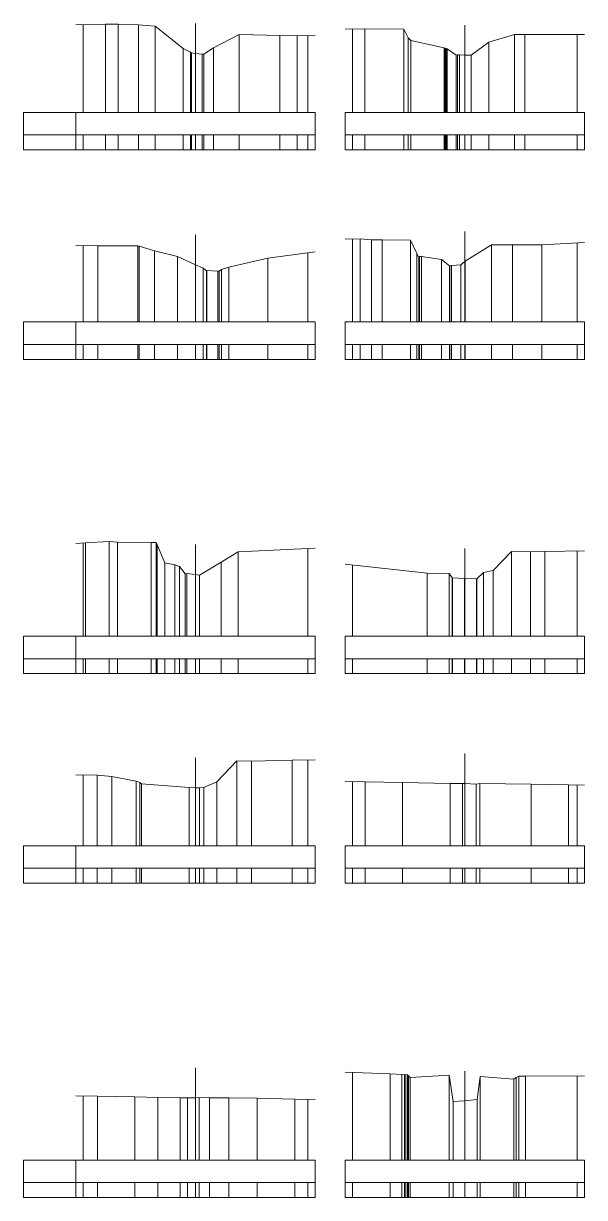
# Model space of a CAD drawing. Extents: x 2342 to 3638, y 3676 to 5069.
# Drawn here: x 3562.5 to 3637.5, y 4194.2 to 4351.1 of the extents above; entities that cross this region are included whole.
import ezdxf

# ---------------------------------------------------------------- set-up
doc = ezdxf.new("R2010")
doc.units = 0
doc.header["$LTSCALE"] = 0.12
doc.layers.add('11', color=7, linetype='Continuous', lineweight=13)
doc.layers.add('19', color=7, linetype='Continuous', lineweight=13)

msp = doc.modelspace()

# ---------------------------------------------------------------- linework, layer by layer
at = {"layer": '11'}
for p, q in [((3585.5472, 4351.0797), (3585.5472, 4347.0797)), ((3621.5472, 4350.8596), (3621.5472, 4346.8596)), ((3562.5472, 4339.1998), (3601.5472, 4339.1998)), ((3562.5472, 4339.1998), (3601.5472, 4339.1998)), ((3562.5472, 4339.1998), (3562.5472, 4334.1998)), ((3569.5472, 4339.1998), (3569.5472, 4334.1998)), ((3601.5472, 4339.1998), (3601.5472, 4334.1998)), ((3605.5472, 4339.1998), (3637.5472, 4339.1998)), ((3605.5472, 4339.1998), (3637.5472, 4339.1998)), ((3605.5472, 4339.1998), (3605.5472, 4334.1998)), ((3637.5472, 4339.1998), (3637.5472, 4334.1998)), ((3562.5472, 4336.1998), (3601.5472, 4336.1998)), ((3570.5472, 4334.1998), (3570.5472, 4336.1998)), ((3573.497, 4334.1998), (3573.497, 4336.1998)), ((3575.2041, 4334.1998), (3575.2041, 4336.1998)), ((3577.9101, 4334.1998), (3577.9101, 4336.1998)), ((3580.1532, 4334.1998), (3580.1532, 4336.1998)), ((3583.8832, 4334.1998), (3583.8832, 4336.1998)), ((3584.896, 4334.1998), (3584.896, 4336.1998)), ((3585.0131, 4334.1998), (3585.0131, 4336.1998)), ((3585.5472, 4334.1998), (3585.5472, 4336.1998)), ((3586.414, 4334.1998), (3586.414, 4336.1998)), ((3586.6411, 4334.1998), (3586.6411, 4336.1998)), ((3587.937, 4334.1998), (3587.937, 4336.1998)), ((3591.4012, 4334.1998), (3591.4012, 4336.1998)), ((3596.8173, 4334.1998), (3596.8173, 4336.1998)), ((3599.125, 4334.1998), (3599.125, 4336.1998)), ((3600.5472, 4334.1998), (3600.5472, 4336.1998)), ((3605.5472, 4336.1998), (3637.5472, 4336.1998)), ((3606.5472, 4334.1998), (3606.5472, 4336.1998)), ((3608.1952, 4334.1998), (3608.1952, 4336.1998)), ((3613.4032, 4334.1998), (3613.4032, 4336.1998)), ((3613.957, 4334.1998), (3613.957, 4336.1998)), ((3614.3061, 4334.1998), (3614.3061, 4336.1998)), ((3618.7651, 4334.1998), (3618.7651, 4336.1998)), ((3618.9213, 4334.1998), (3618.9213, 4336.1998)), ((3619.0492, 4334.1998), (3619.0492, 4336.1998)), ((3619.1903, 4334.1998), (3619.1903, 4336.1998)), ((3620.3842, 4334.1998), (3620.3842, 4336.1998)), ((3620.5682, 4334.1998), (3620.5682, 4336.1998)), ((3620.814, 4334.1998), (3620.814, 4336.1998)), ((3621.5472, 4334.1998), (3621.5472, 4336.1998)), ((3622.394, 4334.1998), (3622.394, 4336.1998)), ((3624.772, 4334.1998), (3624.772, 4336.1998)), ((3628.1781, 4334.1998), (3628.1781, 4336.1998)), ((3629.562, 4334.1998), (3629.562, 4336.1998)), ((3636.5472, 4334.1998), (3636.5472, 4336.1998)), ((3562.5472, 4334.1998), (3601.5472, 4334.1998)), ((3605.5472, 4334.1998), (3637.5472, 4334.1998)), ((3585.5472, 4322.8297), (3585.5472, 4318.8297)), ((3621.5472, 4323.2799), (3621.5472, 4319.2799)), ((3562.5472, 4311.1998), (3601.5472, 4311.1998)), ((3562.5472, 4311.1998), (3601.5472, 4311.1998)), ((3562.5472, 4311.1998), (3562.5472, 4306.1998)), ((3569.5472, 4311.1998), (3569.5472, 4306.1998)), ((3601.5472, 4311.1998), (3601.5472, 4306.1998)), ((3605.5472, 4311.1998), (3637.5472, 4311.1998)), ((3605.5472, 4311.1998), (3637.5472, 4311.1998)), ((3605.5472, 4311.1998), (3605.5472, 4306.1998)), ((3637.5472, 4311.1998), (3637.5472, 4306.1998)), ((3562.5472, 4308.1998), (3601.5472, 4308.1998)), ((3570.5472, 4306.1998), (3570.5472, 4308.1998)), ((3572.4833, 4306.1998), (3572.4833, 4308.1998)), ((3577.8202, 4306.1998), (3577.8202, 4308.1998)), ((3578.0092, 4306.1998), (3578.0092, 4308.1998)), ((3580.0732, 4306.1998), (3580.0732, 4308.1998)), ((3583.1522, 4306.1998), (3583.1522, 4308.1998)), ((3585.5472, 4306.1998), (3585.5472, 4308.1998)), ((3586.5561, 4306.1998), (3586.5561, 4308.1998)), ((3587.0062, 4306.1998), (3587.0062, 4308.1998)), ((3587.0751, 4306.1998), (3587.0751, 4308.1998)), ((3588.5112, 4306.1998), (3588.5112, 4308.1998)), ((3588.7172, 4306.1998), (3588.7172, 4308.1998)), ((3589.0262, 4306.1998), (3589.0262, 4308.1998)), ((3589.981, 4306.1998), (3589.981, 4308.1998)), ((3595.1942, 4306.1998), (3595.1942, 4308.1998)), ((3600.5472, 4306.1998), (3600.5472, 4308.1998)), ((3605.5472, 4308.1998), (3637.5472, 4308.1998)), ((3606.5472, 4306.1998), (3606.5472, 4308.1998)), ((3607.544, 4306.1998), (3607.544, 4308.1998)), ((3609.0751, 4306.1998), (3609.0751, 4308.1998)), ((3610.5112, 4306.1998), (3610.5112, 4308.1998)), ((3614.2953, 4306.1998), (3614.2953, 4308.1998)), ((3615.1503, 4306.1998), (3615.1503, 4308.1998)), ((3615.4012, 4306.1998), (3615.4012, 4308.1998)), ((3615.4872, 4306.1998), (3615.4872, 4308.1998)), ((3615.7362, 4306.1998), (3615.7362, 4308.1998)), ((3618.436, 4306.1998), (3618.436, 4308.1998)), ((3619.5161, 4306.1998), (3619.5161, 4308.1998)), ((3619.5253, 4306.1998), (3619.5253, 4308.1998)), ((3619.768, 4306.1998), (3619.768, 4308.1998)), ((3621.0072, 4306.1998), (3621.0072, 4308.1998)), ((3621.5472, 4306.1998), (3621.5472, 4308.1998)), ((3621.5751, 4306.1998), (3621.5751, 4308.1998)), ((3625.104, 4306.1998), (3625.104, 4308.1998)), ((3627.916, 4306.1998), (3627.916, 4308.1998)), ((3631.8491, 4306.1998), (3631.8491, 4308.1998)), ((3636.5472, 4306.1998), (3636.5472, 4308.1998)), ((3562.5472, 4306.1998), (3601.5472, 4306.1998)), ((3605.5472, 4306.1998), (3637.5472, 4306.1998)), ((3585.5472, 4281.4396), (3585.5472, 4277.4396)), ((3621.5472, 4280.9098), (3621.5472, 4276.9098)), ((3562.5472, 4269.1998), (3601.5472, 4269.1998)), ((3562.5472, 4269.1998), (3601.5472, 4269.1998)), ((3562.5472, 4269.1998), (3562.5472, 4264.1998)), ((3569.5472, 4269.1998), (3569.5472, 4264.1998)), ((3601.5472, 4269.1998), (3601.5472, 4264.1998)), ((3605.5472, 4269.1998), (3637.5472, 4269.1998)), ((3605.5472, 4269.1998), (3637.5472, 4269.1998)), ((3605.5472, 4269.1998), (3605.5472, 4264.1998)), ((3637.5472, 4269.1998), (3637.5472, 4264.1998)), ((3562.5472, 4266.1998), (3601.5472, 4266.1998)), ((3570.5472, 4264.1998), (3570.5472, 4266.1998)), ((3570.8451, 4264.1998), (3570.8451, 4266.1998)), ((3574.0102, 4264.1998), (3574.0102, 4266.1998)), ((3575.1102, 4264.1998), (3575.1102, 4266.1998)), ((3579.6112, 4264.1998), (3579.6112, 4266.1998)), ((3580.2651, 4264.1998), (3580.2651, 4266.1998)), ((3580.4131, 4264.1998), (3580.4131, 4266.1998)), ((3581.437, 4264.1998), (3581.437, 4266.1998)), ((3582.7871, 4264.1998), (3582.7871, 4266.1998)), ((3583.3871, 4264.1998), (3583.3871, 4266.1998)), ((3584.1591, 4264.1998), (3584.1591, 4266.1998)), ((3584.393, 4264.1998), (3584.393, 4266.1998)), ((3585.5472, 4264.1998), (3585.5472, 4266.1998)), ((3586.0942, 4264.1998), (3586.0942, 4266.1998)), ((3588.9751, 4264.1998), (3588.9751, 4266.1998)), ((3591.25, 4264.1998), (3591.25, 4266.1998)), ((3600.5472, 4264.1998), (3600.5472, 4266.1998)), ((3605.5472, 4266.1998), (3637.5472, 4266.1998)), ((3606.5472, 4264.1998), (3606.5472, 4266.1998)), ((3616.501, 4264.1998), (3616.501, 4266.1998)), ((3619.4393, 4264.1998), (3619.4393, 4266.1998)), ((3619.8576, 4264.1998), (3619.8576, 4266.1998)), ((3619.8684, 4264.1998), (3619.8684, 4266.1998)), ((3619.897, 4264.1998), (3619.897, 4266.1998)), ((3621.4957, 4264.1998), (3621.4957, 4266.1998)), ((3621.5472, 4264.1998), (3621.5472, 4266.1998)), ((3623.1158, 4264.1998), (3623.1158, 4266.1998)), ((3623.1535, 4264.1998), (3623.1535, 4266.1998)), ((3624.0318, 4264.1998), (3624.0318, 4266.1998)), ((3625.3494, 4264.1998), (3625.3494, 4266.1998)), ((3627.7828, 4264.1998), (3627.7828, 4266.1998)), ((3630.3087, 4264.1998), (3630.3087, 4266.1998)), ((3632.2477, 4264.1998), (3632.2477, 4266.1998)), ((3636.5472, 4264.1998), (3636.5472, 4266.1998)), ((3562.5472, 4264.1998), (3601.5472, 4264.1998)), ((3605.5472, 4264.1998), (3637.5472, 4264.1998)), ((3621.5472, 4253.5098), (3621.5472, 4249.5098)), ((3585.5472, 4252.9498), (3585.5472, 4248.9498)), ((3562.5472, 4241.1998), (3601.5472, 4241.1998)), ((3562.5472, 4241.1998), (3601.5472, 4241.1998)), ((3562.5472, 4241.1998), (3562.5472, 4236.1998)), ((3569.5472, 4241.1998), (3569.5472, 4236.1998)), ((3601.5472, 4241.1998), (3601.5472, 4236.1998)), ((3605.5472, 4241.1998), (3637.5472, 4241.1998)), ((3605.5472, 4241.1998), (3637.5472, 4241.1998)), ((3605.5472, 4241.1998), (3605.5472, 4236.1998)), ((3637.5472, 4241.1998), (3637.5472, 4236.1998)), ((3562.5472, 4238.1998), (3601.5472, 4238.1998)), ((3570.5472, 4236.1998), (3570.5472, 4238.1998)), ((3572.4111, 4236.1998), (3572.4111, 4238.1998)), ((3574.3688, 4236.1998), (3574.3688, 4238.1998)), ((3577.6007, 4236.1998), (3577.6007, 4238.1998)), ((3578.0863, 4236.1998), (3578.0863, 4238.1998)), ((3578.3159, 4236.1998), (3578.3159, 4238.1998)), ((3584.6837, 4236.1998), (3584.6837, 4238.1998)), ((3585.5472, 4236.1998), (3585.5472, 4238.1998)), ((3586.06, 4236.1998), (3586.06, 4238.1998)), ((3586.6516, 4236.1998), (3586.6516, 4238.1998)), ((3588.3832, 4236.1998), (3588.3832, 4238.1998)), ((3591.0869, 4236.1998), (3591.0869, 4238.1998)), ((3593.0092, 4236.1998), (3593.0092, 4238.1998)), ((3598.4629, 4236.1998), (3598.4629, 4238.1998)), ((3600.5472, 4236.1998), (3600.5472, 4238.1998)), ((3605.5472, 4238.1998), (3637.5472, 4238.1998)), ((3606.5472, 4236.1998), (3606.5472, 4238.1998)), ((3608.2192, 4236.1998), (3608.2192, 4238.1998)), ((3613.2192, 4236.1998), (3613.2192, 4238.1998)), ((3619.5751, 4236.1998), (3619.5751, 4238.1998)), ((3621.2382, 4236.1998), (3621.2382, 4238.1998)), ((3621.5472, 4236.1998), (3621.5472, 4238.1998)), ((3623.063, 4236.1998), (3623.063, 4238.1998)), ((3623.5351, 4236.1998), (3623.5351, 4238.1998)), ((3630.396, 4236.1998), (3630.396, 4238.1998)), ((3635.396, 4236.1998), (3635.396, 4238.1998)), ((3636.5472, 4236.1998), (3636.5472, 4238.1998)), ((3562.5472, 4236.1998), (3601.5472, 4236.1998)), ((3605.5472, 4236.1998), (3637.5472, 4236.1998)), ((3585.5472, 4211.5397), (3585.5472, 4207.5397)), ((3621.5472, 4211.0997), (3621.5472, 4207.0997)), ((3562.5472, 4199.1998), (3601.5472, 4199.1998)), ((3562.5472, 4199.1998), (3601.5472, 4199.1998)), ((3562.5472, 4199.1998), (3562.5472, 4194.1998)), ((3569.5472, 4199.1998), (3569.5472, 4194.1998)), ((3601.5472, 4199.1998), (3601.5472, 4194.1998)), ((3605.5472, 4199.1998), (3637.5472, 4199.1998)), ((3605.5472, 4199.1998), (3637.5472, 4199.1998)), ((3605.5472, 4199.1998), (3605.5472, 4194.1998)), ((3637.5472, 4199.1998), (3637.5472, 4194.1998)), ((3562.5472, 4196.1998), (3601.5472, 4196.1998)), ((3570.5472, 4194.1998), (3570.5472, 4196.1998)), ((3572.4403, 4194.1998), (3572.4403, 4196.1998)), ((3577.4403, 4194.1998), (3577.4403, 4196.1998)), ((3580.5141, 4194.1998), (3580.5141, 4196.1998)), ((3583.5131, 4194.1998), (3583.5131, 4196.1998)), ((3584.4902, 4194.1998), (3584.4902, 4196.1998)), ((3585.5472, 4194.1998), (3585.5472, 4196.1998)), ((3586.0161, 4194.1998), (3586.0161, 4196.1998)), ((3587.4022, 4194.1998), (3587.4022, 4196.1998)), ((3590.0062, 4194.1998), (3590.0062, 4196.1998)), ((3593.8002, 4194.1998), (3593.8002, 4196.1998)), ((3598.8002, 4194.1998), (3598.8002, 4196.1998)), ((3600.5472, 4194.1998), (3600.5472, 4196.1998)), ((3605.5472, 4196.1998), (3637.5472, 4196.1998)), ((3606.5472, 4194.1998), (3606.5472, 4196.1998)), ((3611.585, 4194.1998), (3611.585, 4196.1998)), ((3613.1171, 4194.1998), (3613.1171, 4196.1998)), ((3613.4662, 4194.1998), (3613.4662, 4196.1998)), ((3613.647, 4194.1998), (3613.647, 4196.1998)), ((3613.875, 4194.1998), (3613.875, 4196.1998)), ((3614.0253, 4194.1998), (3614.0253, 4196.1998)), ((3614.251, 4194.1998), (3614.251, 4196.1998)), ((3619.4692, 4194.1998), (3619.4692, 4196.1998)), ((3619.9711, 4194.1998), (3619.9711, 4196.1998)), ((3621.5472, 4194.1998), (3621.5472, 4196.1998)), ((3623.1821, 4194.1998), (3623.1821, 4196.1998)), ((3623.6181, 4194.1998), (3623.6181, 4196.1998)), ((3628.0942, 4194.1998), (3628.0942, 4196.1998)), ((3628.3993, 4194.1998), (3628.3993, 4196.1998)), ((3628.7612, 4194.1998), (3628.7612, 4196.1998)), ((3629.648, 4194.1998), (3629.648, 4196.1998)), ((3636.5472, 4194.1998), (3636.5472, 4196.1998)), ((3562.5472, 4194.1998), (3601.5472, 4194.1998)), ((3605.5472, 4194.1998), (3637.5472, 4194.1998))]:
    msp.add_line(p, q, dxfattribs=at)
for points in [[(3569.5472, 4350.9009), (3573.497, 4350.9928), (3573.497, 4350.9928), (3575.2041, 4350.9918), (3575.2041, 4350.9918), (3577.9101, 4350.8786), (3577.9101, 4350.8786), (3580.1532, 4350.7116), (3580.1532, 4350.7116), (3583.8832, 4347.7287), (3583.8832, 4347.7287), (3584.896, 4347.2316), (3584.896, 4347.2316), (3585.0131, 4347.1368), (3585.0131, 4347.1368), (3585.5472, 4347.0797), (3585.5472, 4347.0797), (3586.414, 4346.9918), (3586.414, 4346.9918), (3586.6411, 4346.9797), (3586.6411, 4346.9797), (3587.937, 4347.8366), (3587.937, 4347.8366), (3591.4012, 4349.5928), (3591.4012, 4349.5928), (3596.8173, 4349.4587), (3596.8173, 4349.4587), (3599.125, 4349.4147), (3599.125, 4349.4147), (3600.602, 4349.4879), (3600.602, 4349.4879), (3601.5472, 4349.5085)], [(3605.5472, 4350.3323), (3608.1952, 4350.3556), (3608.1952, 4350.3556), (3613.4032, 4350.3018), (3613.4032, 4350.3018), (3613.957, 4349.1447), (3613.957, 4349.1447), (3614.3061, 4348.8199), (3614.3061, 4348.8199), (3618.7651, 4347.8238), (3618.7651, 4347.8238), (3618.9213, 4347.7746), (3618.9213, 4347.7746), (3619.0492, 4347.7438), (3619.0492, 4347.7438), (3619.1903, 4347.6788), (3619.1903, 4347.6788), (3620.3842, 4346.8248), (3620.3842, 4346.8248), (3620.5682, 4346.8868), (3620.5682, 4346.8868), (3620.814, 4346.8747), (3620.814, 4346.8747), (3621.5472, 4346.8596), (3621.5472, 4346.8596), (3622.394, 4346.8527), (3622.394, 4346.8527), (3624.772, 4348.5866), (3624.772, 4348.5866), (3628.1781, 4349.6056), (3628.1781, 4349.6056), (3629.562, 4349.5919), (3629.562, 4349.5919), (3637.1381, 4349.5866), (3637.1381, 4349.5866), (3637.5472, 4349.6089)], [(3562.5472, 4339.1998), (3562.5472, 4336.1998), (3562.5472, 4334.1998)], [(3605.5472, 4322.2723), (3607.544, 4322.2897), (3607.544, 4322.2897), (3609.0751, 4322.1739), (3609.0751, 4322.1739), (3610.5112, 4322.1657), (3610.5112, 4322.1657), (3614.2953, 4322.1257), (3614.2953, 4322.1257), (3615.1503, 4320.3409), (3615.1503, 4320.3409), (3615.4012, 4319.7438), (3615.4012, 4319.7438), (3615.4872, 4319.9416), (3615.4872, 4319.9416), (3615.7362, 4319.9249), (3615.7362, 4319.9249), (3618.436, 4319.5558), (3618.436, 4319.5558), (3619.5161, 4318.7126), (3619.5161, 4318.7126), (3619.5253, 4318.7018), (3619.5253, 4318.7018), (3619.768, 4318.7238), (3619.768, 4318.7238), (3621.0072, 4318.8136), (3621.0072, 4318.8136), (3621.5472, 4319.2799), (3621.5472, 4319.2799), (3621.5751, 4319.3038), (3621.5751, 4319.3038), (3625.104, 4321.5167), (3625.104, 4321.5167), (3627.916, 4321.4888), (3627.916, 4321.4888), (3631.8491, 4321.4859), (3631.8491, 4321.4859), (3637.5472, 4321.7933)], [(3569.5472, 4321.4209), (3572.4833, 4321.3786), (3572.4833, 4321.3786), (3577.8202, 4321.3527), (3577.8202, 4321.3527), (3578.0092, 4321.3409), (3578.0092, 4321.3409), (3580.0732, 4320.6867), (3580.0732, 4320.6867), (3583.1522, 4319.9298), (3583.1522, 4319.9298), (3585.5472, 4318.8297), (3585.5472, 4318.8297), (3586.5561, 4318.3638), (3586.5561, 4318.3638), (3587.0062, 4318.0417), (3587.0062, 4318.0417), (3587.0751, 4318.0646), (3587.0751, 4318.0646), (3588.5112, 4317.9918), (3588.5112, 4317.9918), (3588.7172, 4317.9888), (3588.7172, 4317.9888), (3589.0262, 4318.2149), (3589.0262, 4318.2149), (3589.981, 4318.5007), (3589.981, 4318.5007), (3595.1942, 4319.7287), (3595.1942, 4319.7287), (3601.5472, 4320.5791)], [(3562.5472, 4311.1998), (3562.5472, 4308.1998), (3562.5472, 4306.1998)], [(3569.5472, 4281.6106), (3570.8451, 4281.6788), (3570.8451, 4281.6788), (3574.0102, 4281.8537), (3574.0102, 4281.8537), (3575.1102, 4281.7707), (3575.1102, 4281.7707), (3579.6112, 4281.7448), (3579.6112, 4281.7448), (3580.2651, 4281.7379), (3580.2651, 4281.7379), (3580.4131, 4281.4288), (3580.4131, 4281.4288), (3581.437, 4278.9898), (3581.437, 4278.9898), (3582.7871, 4278.7398), (3582.7871, 4278.7398), (3583.3871, 4278.5397), (3583.3871, 4278.5397), (3584.1591, 4277.5489), (3584.1591, 4277.5489), (3584.393, 4277.5699), (3584.393, 4277.5699), (3585.5472, 4277.4396), (3585.5472, 4277.4396), (3586.0942, 4277.3727), (3586.0942, 4277.3727), (3588.9751, 4279.0807), (3588.9751, 4279.0807), (3591.25, 4280.4957), (3591.25, 4280.4957), (3601.5472, 4280.979)], [(3605.5472, 4278.8307), (3616.501, 4277.6283), (3616.501, 4277.6283), (3619.4393, 4277.5673), (3619.4393, 4277.5673), (3619.8576, 4277.022), (3619.8576, 4277.022), (3619.8684, 4276.9908), (3619.8684, 4276.9908), (3619.897, 4276.9888), (3619.897, 4276.9888), (3621.4957, 4276.9088), (3621.4957, 4276.9088), (3621.5472, 4276.9098), (3621.5472, 4276.9098), (3623.1158, 4276.857), (3623.1158, 4276.857), (3623.1535, 4276.8596), (3623.1535, 4276.8596), (3624.0318, 4277.6991), (3624.0318, 4277.6991), (3625.3494, 4277.9925), (3625.3494, 4277.9925), (3627.7828, 4280.52), (3627.7828, 4280.52), (3630.3087, 4280.4977), (3630.3087, 4280.4977), (3632.2477, 4280.5305), (3632.2477, 4280.5305), (3637.5472, 4280.6201)], [(3562.5472, 4269.1998), (3562.5472, 4266.1998), (3562.5472, 4264.1998)], [(3569.5472, 4250.6634), (3572.4111, 4250.6424), (3572.4111, 4250.6424), (3574.3688, 4250.4701), (3574.3688, 4250.4701), (3577.6007, 4249.856), (3577.6007, 4249.856), (3578.0863, 4249.6716), (3578.0863, 4249.6716), (3578.3159, 4249.4626), (3578.3159, 4249.4626), (3584.6837, 4248.9767), (3584.6837, 4248.9767), (3585.5472, 4248.9498), (3585.5472, 4248.9498), (3586.06, 4248.9331), (3586.06, 4248.9331), (3586.6516, 4248.9734), (3586.6516, 4248.9734), (3588.3832, 4249.7352), (3588.3832, 4249.7352), (3591.0869, 4252.5436), (3591.0869, 4252.5436), (3593.0092, 4252.5269), (3593.0092, 4252.5269), (3598.4629, 4252.6194), (3598.4629, 4252.6194), (3601.5472, 4252.6713)], [(3605.5472, 4249.8061), (3608.2192, 4249.7526), (3608.2192, 4249.7526), (3613.2192, 4249.6529), (3613.2192, 4249.6529), (3619.5751, 4249.5046), (3619.5751, 4249.5046), (3621.2382, 4249.5289), (3621.2382, 4249.5289), (3621.5472, 4249.5098), (3621.5472, 4249.5098), (3623.063, 4249.4206), (3623.063, 4249.4206), (3623.5351, 4249.5256), (3623.5351, 4249.5256), (3630.396, 4249.4259), (3630.396, 4249.4259), (3635.396, 4249.3258), (3635.396, 4249.3258), (3637.5472, 4249.2828)], [(3562.5472, 4241.1998), (3562.5472, 4238.1998), (3562.5472, 4236.1998)], [(3605.5472, 4210.9587), (3611.585, 4210.7408), (3611.585, 4210.7408), (3613.1171, 4210.6339), (3613.1171, 4210.6339), (3613.4662, 4210.6109), (3613.4662, 4210.6109), (3613.647, 4210.6247), (3613.647, 4210.6247), (3613.875, 4210.5938), (3613.875, 4210.5938), (3614.0253, 4210.4636), (3614.0253, 4210.4636), (3614.251, 4210.2507), (3614.251, 4210.2507), (3619.4692, 4210.5538), (3619.4692, 4210.5538), (3619.9711, 4207.0456), (3619.9711, 4207.0456), (3621.5472, 4207.0997), (3621.5472, 4207.0997), (3623.1821, 4207.3136), (3623.1821, 4207.3136), (3623.6181, 4210.3576), (3623.6181, 4210.3576), (3628.0942, 4210.0279), (3628.0942, 4210.0279), (3628.3993, 4210.2569), (3628.3993, 4210.2569), (3628.7612, 4210.4308), (3628.7612, 4210.4308), (3629.648, 4210.4268), (3629.648, 4210.4268), (3637.5472, 4210.4547)], [(3569.5472, 4207.7986), (3572.4403, 4207.7408), (3572.4403, 4207.7408), (3577.4403, 4207.6407), (3577.4403, 4207.6407), (3580.5141, 4207.5699), (3580.5141, 4207.5699), (3583.5131, 4207.5338), (3583.5131, 4207.5338), (3584.4902, 4207.5236), (3584.4902, 4207.5236), (3585.5472, 4207.5397), (3585.5472, 4207.5397), (3586.0161, 4207.5456), (3586.0161, 4207.5456), (3587.4022, 4207.5318), (3587.4022, 4207.5318), (3590.0062, 4207.5007), (3590.0062, 4207.5007), (3593.8002, 4207.4636), (3593.8002, 4207.4636), (3598.8002, 4207.3638), (3598.8002, 4207.3638), (3601.5472, 4207.3087)], [(3562.5472, 4199.1998), (3562.5472, 4196.1998), (3562.5472, 4194.1998)]]:
    msp.add_lwpolyline(points, dxfattribs=at)
at = {"layer": '19'}
for p, q in [((3570.5472, 4350.9242), (3570.5472, 4339.1998)), ((3573.497, 4350.9928), (3573.497, 4339.1998)), ((3575.2041, 4350.9918), (3575.2041, 4339.1998)), ((3577.9101, 4350.8786), (3577.9101, 4339.1998)), ((3580.1532, 4350.7116), (3580.1532, 4339.1998)), ((3606.5472, 4350.3412), (3606.5472, 4339.1998)), ((3608.1952, 4350.3556), (3608.1952, 4339.1998)), ((3613.4032, 4350.3018), (3613.4032, 4339.1998)), ((3591.4012, 4349.5928), (3591.4012, 4339.1998)), ((3596.8173, 4349.4587), (3596.8173, 4339.1998)), ((3599.125, 4349.4147), (3599.125, 4339.1998)), ((3600.5472, 4349.4849), (3600.5472, 4339.1998)), ((3613.957, 4349.1447), (3613.957, 4339.1998)), ((3614.3061, 4348.8199), (3614.3061, 4339.1998)), ((3628.1781, 4349.6056), (3628.1781, 4339.1998)), ((3629.562, 4349.5919), (3629.562, 4339.1998)), ((3636.5472, 4349.5873), (3636.5472, 4339.1998)), ((3583.8832, 4347.7287), (3583.8832, 4339.1998)), ((3584.896, 4347.2316), (3584.896, 4339.1998)), ((3587.937, 4347.8366), (3587.937, 4339.1998)), ((3618.7651, 4347.8238), (3618.7651, 4339.1998)), ((3618.9213, 4347.7746), (3618.9213, 4339.1998)), ((3619.0492, 4347.7438), (3619.0492, 4339.1998)), ((3619.1903, 4347.6788), (3619.1903, 4339.1998)), ((3624.772, 4348.5866), (3624.772, 4339.1998)), ((3585.0131, 4347.1368), (3585.0131, 4339.1998)), ((3585.5472, 4347.0797), (3585.5472, 4339.1998)), ((3586.414, 4346.9918), (3586.414, 4339.1998)), ((3586.6411, 4346.9797), (3586.6411, 4339.1998)), ((3620.3842, 4346.8248), (3620.3842, 4339.1998)), ((3620.5682, 4346.8868), (3620.5682, 4339.1998)), ((3620.814, 4346.8747), (3620.814, 4339.1998)), ((3621.5472, 4346.8596), (3621.5472, 4339.1998)), ((3622.394, 4346.8527), (3622.394, 4339.1998)), ((3606.5472, 4322.2812), (3606.5472, 4311.1998)), ((3607.544, 4322.2897), (3607.544, 4311.1998)), ((3609.0751, 4322.1739), (3609.0751, 4311.1998)), ((3610.5112, 4322.1657), (3610.5112, 4311.1998)), ((3614.2953, 4322.1257), (3614.2953, 4311.1998)), ((3570.5472, 4321.4065), (3570.5472, 4311.1998)), ((3572.4833, 4321.3786), (3572.4833, 4311.1998)), ((3577.8202, 4321.3527), (3577.8202, 4311.1998)), ((3578.0092, 4321.3409), (3578.0092, 4311.1998)), ((3580.0732, 4320.6867), (3580.0732, 4311.1998)), ((3625.104, 4321.5167), (3625.104, 4311.1998)), ((3627.916, 4321.4888), (3627.916, 4311.1998)), ((3631.8491, 4321.4859), (3631.8491, 4311.1998)), ((3636.5472, 4321.7395), (3636.5472, 4311.1998)), ((3583.1522, 4319.9298), (3583.1522, 4311.1998)), ((3595.1942, 4319.7287), (3595.1942, 4311.1998)), ((3600.5472, 4320.4452), (3600.5472, 4311.1998)), ((3615.1503, 4320.3409), (3615.1503, 4311.1998)), ((3615.4012, 4319.7438), (3615.4012, 4311.1998)), ((3615.4872, 4319.9416), (3615.4872, 4311.1998)), ((3615.7362, 4319.9249), (3615.7362, 4311.1998)), ((3618.436, 4319.5558), (3618.436, 4311.1998)), ((3621.5472, 4319.2799), (3621.5472, 4311.1998)), ((3621.5751, 4319.3038), (3621.5751, 4311.1998)), ((3585.5472, 4318.8297), (3585.5472, 4311.1998)), ((3586.5561, 4318.3638), (3586.5561, 4311.1998)), ((3587.0062, 4318.0417), (3587.0062, 4311.1998)), ((3587.0751, 4318.0646), (3587.0751, 4311.1998)), ((3588.5112, 4317.9918), (3588.5112, 4311.1998)), ((3588.7172, 4317.9888), (3588.7172, 4311.1998)), ((3589.0262, 4318.2149), (3589.0262, 4311.1998)), ((3589.981, 4318.5007), (3589.981, 4311.1998)), ((3619.5161, 4318.7126), (3619.5161, 4311.1998)), ((3619.5253, 4318.7018), (3619.5253, 4311.1998)), ((3619.768, 4318.7238), (3619.768, 4311.1998)), ((3621.0072, 4318.8136), (3621.0072, 4311.1998)), ((3570.5472, 4281.6631), (3570.5472, 4269.1998)), ((3570.8451, 4281.6788), (3570.8451, 4269.1998)), ((3574.0102, 4281.8537), (3574.0102, 4269.1998)), ((3575.1102, 4281.7707), (3575.1102, 4269.1998)), ((3579.6112, 4281.7448), (3579.6112, 4269.1998)), ((3580.2651, 4281.7379), (3580.2651, 4269.1998)), ((3580.4131, 4281.4288), (3580.4131, 4269.1998)), ((3591.25, 4280.4957), (3591.25, 4269.1998)), ((3600.5472, 4280.9321), (3600.5472, 4269.1998)), ((3627.7828, 4280.52), (3627.7828, 4269.1998)), ((3630.3087, 4280.4977), (3630.3087, 4269.1998)), ((3632.2477, 4280.5305), (3632.2477, 4269.1998)), ((3636.5472, 4280.603), (3636.5472, 4269.1998)), ((3581.437, 4278.9898), (3581.437, 4269.1998)), ((3582.7871, 4278.7398), (3582.7871, 4269.1998)), ((3583.3871, 4278.5397), (3583.3871, 4269.1998)), ((3588.9751, 4279.0807), (3588.9751, 4269.1998)), ((3606.5472, 4278.7211), (3606.5472, 4269.1998)), ((3584.1591, 4277.5489), (3584.1591, 4269.1998)), ((3584.393, 4277.5699), (3584.393, 4269.1998)), ((3585.5472, 4277.4396), (3585.5472, 4269.1998)), ((3586.0942, 4277.3727), (3586.0942, 4269.1998)), ((3616.501, 4277.6283), (3616.501, 4269.1998)), ((3619.4393, 4277.5673), (3619.4393, 4269.1998)), ((3619.8576, 4277.022), (3619.8576, 4269.1998)), ((3619.8684, 4276.9908), (3619.8684, 4269.1998)), ((3619.897, 4276.9888), (3619.897, 4269.1998)), ((3621.4957, 4276.9088), (3621.4957, 4269.1998)), ((3621.5472, 4276.9098), (3621.5472, 4269.1998)), ((3623.1158, 4276.857), (3623.1158, 4269.1998)), ((3623.1535, 4276.8596), (3623.1535, 4269.1998)), ((3624.0318, 4277.6991), (3624.0318, 4269.1998)), ((3625.3494, 4277.9925), (3625.3494, 4269.1998)), ((3591.0869, 4252.5436), (3591.0869, 4241.1998)), ((3593.0092, 4252.5269), (3593.0092, 4241.1998)), ((3598.4629, 4252.6194), (3598.4629, 4241.1998)), ((3600.5472, 4252.6545), (3600.5472, 4241.1998)), ((3570.5472, 4250.6562), (3570.5472, 4241.1998)), ((3572.4111, 4250.6424), (3572.4111, 4241.1998)), ((3574.3688, 4250.4701), (3574.3688, 4241.1998)), ((3577.6007, 4249.856), (3577.6007, 4241.1998)), ((3578.0863, 4249.6716), (3578.0863, 4241.1998)), ((3578.3159, 4249.4626), (3578.3159, 4241.1998)), ((3584.6837, 4248.9767), (3584.6837, 4241.1998)), ((3585.5472, 4248.9498), (3585.5472, 4241.1998)), ((3586.06, 4248.9331), (3586.06, 4241.1998)), ((3586.6516, 4248.9734), (3586.6516, 4241.1998)), ((3588.3832, 4249.7352), (3588.3832, 4241.1998)), ((3606.5472, 4249.7861), (3606.5472, 4241.1998)), ((3608.2192, 4249.7526), (3608.2192, 4241.1998)), ((3613.2192, 4249.6529), (3613.2192, 4241.1998)), ((3619.5751, 4249.5046), (3619.5751, 4241.1998)), ((3621.2382, 4249.5289), (3621.2382, 4241.1998)), ((3621.5472, 4249.5098), (3621.5472, 4241.1998)), ((3623.063, 4249.4206), (3623.063, 4241.1998)), ((3623.5351, 4249.5256), (3623.5351, 4241.1998)), ((3630.396, 4249.4259), (3630.396, 4241.1998)), ((3635.396, 4249.3258), (3635.396, 4241.1998)), ((3636.5472, 4249.3028), (3636.5472, 4241.1998)), ((3606.5472, 4210.9226), (3606.5472, 4199.1998)), ((3611.585, 4210.7408), (3611.585, 4199.1998)), ((3613.1171, 4210.6339), (3613.1171, 4199.1998)), ((3613.4662, 4210.6109), (3613.4662, 4199.1998)), ((3613.647, 4210.6247), (3613.647, 4199.1998)), ((3613.875, 4210.5938), (3613.875, 4199.1998)), ((3614.0253, 4210.4636), (3614.0253, 4199.1998)), ((3614.251, 4210.2507), (3614.251, 4199.1998)), ((3619.4692, 4210.5538), (3619.4692, 4199.1998)), ((3623.6181, 4210.3576), (3623.6181, 4199.1998)), ((3628.0942, 4210.0279), (3628.0942, 4199.1998)), ((3628.3993, 4210.2569), (3628.3993, 4199.1998)), ((3628.7612, 4210.4308), (3628.7612, 4199.1998)), ((3629.648, 4210.4268), (3629.648, 4199.1998)), ((3636.5472, 4210.4511), (3636.5472, 4199.1998)), ((3570.5472, 4207.7785), (3570.5472, 4199.1998)), ((3572.4403, 4207.7408), (3572.4403, 4199.1998)), ((3577.4403, 4207.6407), (3577.4403, 4199.1998)), ((3580.5141, 4207.5699), (3580.5141, 4199.1998)), ((3583.5131, 4207.5338), (3583.5131, 4199.1998)), ((3584.4902, 4207.5236), (3584.4902, 4199.1998)), ((3585.5472, 4207.5397), (3585.5472, 4199.1998)), ((3586.0161, 4207.5456), (3586.0161, 4199.1998)), ((3587.4022, 4207.5318), (3587.4022, 4199.1998)), ((3590.0062, 4207.5007), (3590.0062, 4199.1998)), ((3593.8002, 4207.4636), (3593.8002, 4199.1998)), ((3598.8002, 4207.3638), (3598.8002, 4199.1998)), ((3600.5472, 4207.3287), (3600.5472, 4199.1998)), ((3619.9711, 4207.0456), (3619.9711, 4199.1998)), ((3621.5472, 4207.0997), (3621.5472, 4199.1998)), ((3623.1821, 4207.3136), (3623.1821, 4199.1998))]:
    msp.add_line(p, q, dxfattribs=at)

doc.saveas('drawing.dxf')
